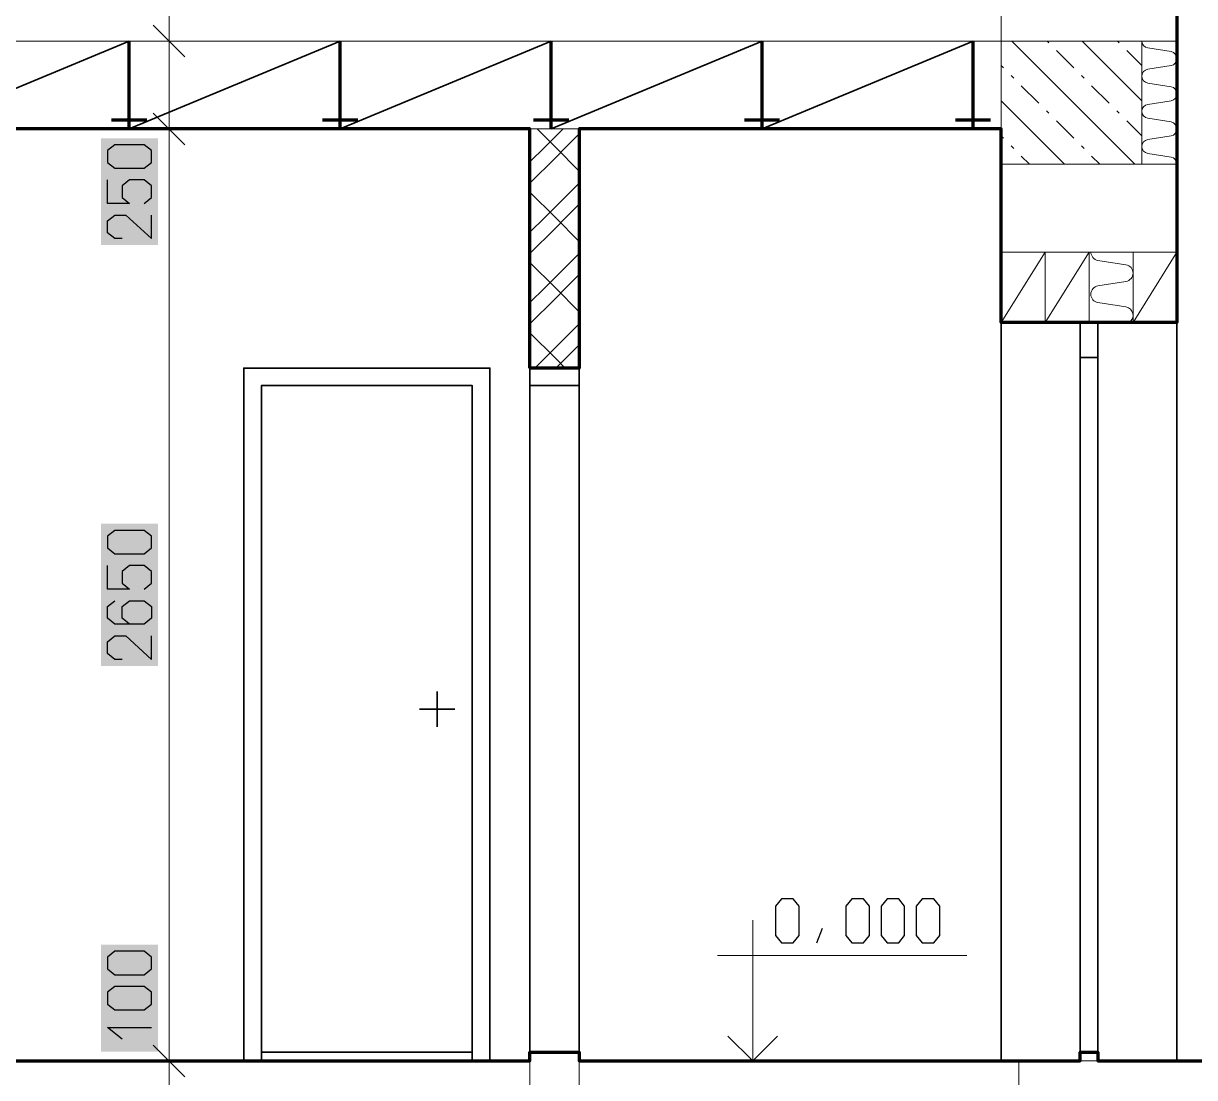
# Model space of a CAD drawing. Header units: millimetres. Extents: x 9557 to 76822, y 14597 to 67378.
# Drawn here: x 56977 to 60308, y 58292 to 61290 of the extents above; entities that cross this region are included whole.
import ezdxf

# ---------------------------------------------------------------- set-up
doc = ezdxf.new("R2010")
doc.units = ezdxf.units.MM
doc.layers.add('PDF_Geometry', color=7, linetype='Continuous')
doc.layers.add('PDF_Solid Fills', color=7, linetype='Continuous')

msp = doc.modelspace()

# ---------------------------------------------------------------- linework, layer by layer
at = {"layer": 'PDF_Geometry', "lineweight": 18}
for points in [[(57391.1, 64064.8), (57391.1, 63989.8), (57391.1, 61339.8), (57391.1, 61239.8), (57391.1, 60989.8), (57391.1, 58339.8), (57391.1, 58239.8), (57391.1, 57989.8), (57391.1, 55339.8), (57391.1, 55264.8)], [(59757.6, 61339.8), (59757.6, 60989.8)], [(57436.1, 61194.8), (57346.1, 61284.8)], [(55883.6, 61239.8), (59757.6, 61239.8), (60257.6, 61239.8)], [(57466.1, 61239.8), (57391.1, 61239.8), (57316.1, 61239.8)], [(60137.8, 60889.8), (60089.7, 60938), (59889.7, 61138), (59787.8, 61239.8)], [(59893.3, 61234.4), (59889.7, 61238), (59887.8, 61239.8)], [(60157.6, 61070), (60089.7, 61138), (59987.8, 61239.8)], [(60093.3, 61234.4), (60089.7, 61238), (60087.8, 61239.8)], [(59964.5, 61163.2), (59914.9, 61212.8)], [(60157.6, 61170), (60114.9, 61212.8)], [(59764.5, 61163.2), (59757.6, 61170)], [(59793.3, 61134.4), (59789.7, 61138), (59786.1, 61141.6)], [(59993.3, 61134.4), (59989.7, 61138), (59986.1, 61141.6)], [(59864.5, 61063.2), (59814.9, 61112.8)], [(60064.5, 61063.2), (60014.9, 61112.8)], [(59937.8, 60889.8), (59889.7, 60938), (59757.6, 61070)], [(57436.1, 60944.8), (57346.1, 61034.8)], [(59893.3, 61034.4), (59889.7, 61038), (59886.1, 61041.6)], [(60093.3, 61034.4), (60089.7, 61038), (60086.1, 61041.6)], [(57466.1, 60989.8), (57391.1, 60989.8), (57316.1, 60989.8)], [(58417.6, 60989.8), (58557.6, 60989.8)], [(58417.6, 60895.9), (58459.7, 60938), (58489.7, 60968), (58511.5, 60989.8)], [(58437.8, 60989.8), (58489.7, 60938), (58557.6, 60870)], [(59964.5, 60963.2), (59914.9, 61012.8)], [(60157.6, 60970), (60114.9, 61012.8)], [(58557.6, 60975.9), (58519.7, 60938), (58489.7, 60908), (58417.6, 60835.9)], [(59764.5, 60963.2), (59757.6, 60970)], [(59793.3, 60934.4), (59789.7, 60938), (59786.1, 60941.6)], [(59993.3, 60934.4), (59989.7, 60938), (59986.1, 60941.6)], [(59837.8, 60889.8), (59814.9, 60912.8)], [(60037.8, 60889.8), (60014.9, 60912.8)], [(58417.6, 60695.9), (58459.7, 60738), (58489.7, 60768), (58557.6, 60835.9)], [(58417.6, 60810), (58489.7, 60738), (58557.6, 60670)], [(58557.6, 60775.9), (58519.7, 60738), (58489.7, 60708), (58417.6, 60635.9)], [(58417.6, 60495.9), (58459.7, 60538), (58489.7, 60568), (58557.6, 60635.9)], [(60132.6, 60639.8), (60132.6, 60439.8), (60257.6, 60639.8), (59757.6, 60639.8)], [(60007.6, 60439.8), (60007.6, 60639.8), (59882.6, 60439.8), (59882.6, 60639.8), (59757.6, 60439.8)], [(58417.6, 60610), (58489.7, 60538), (58557.6, 60470)], [(58557.6, 60575.9), (58519.7, 60538), (58489.7, 60508), (58417.6, 60435.9)], [(58431.5, 60309.8), (58459.7, 60338), (58489.7, 60368), (58557.6, 60435.9)], [(58417.6, 60410), (58489.7, 60338), (58517.8, 60309.8)], [(58557.6, 60375.9), (58519.7, 60338), (58491.5, 60309.8)], [(59050.9, 58339.8), (59050.9, 58739.8)], [(58950.9, 58639.8), (59659.7, 58639.8)], [(58980.2, 58410.5), (59050.9, 58339.8), (59121.6, 58410.5)], [(57436.1, 58294.8), (57346.1, 58384.8)], [(57466.1, 58339.8), (57391.1, 58339.8), (57316.1, 58339.8)], [(58417.6, 58339.8), (58417.6, 58239.8)], [(58557.6, 58339.8), (58557.6, 58239.8)], [(59807.6, 58339.8), (59807.6, 57989.8)], [(60032.6, 58339.8), (59982.6, 58339.8)]]:
    msp.add_lwpolyline(points, dxfattribs=at)
at = {"layer": 'PDF_Geometry', "lineweight": 70}
msp.add_lwpolyline([(58417.6, 60309.8), (58417.6, 60989.8), (55883.6, 60989.8), (55883.6, 61339.8), (59757.6, 61339.8), (59757.6, 62239.8), (59757.6, 62489.8), (60257.6, 62489.8), (60257.6, 62239.8), (60257.6, 60439.8), (59757.6, 60439.8), (59757.6, 60989.8), (58557.6, 60989.8), (58557.6, 60309.8)], close=True, dxfattribs=at)
at = {"layer": 'PDF_Geometry', "lineweight": 35}
for points in [[(57277.6, 61239.8), (56677.6, 60989.8)], [(57877.6, 61239.8), (57277.6, 60989.8)], [(58477.6, 61239.8), (57877.6, 60989.8)], [(59077.6, 61239.8), (58477.6, 60989.8)], [(59677.6, 61239.8), (59077.6, 60989.8)], [(59757.6, 60439.8), (59757.6, 58339.8)], [(59982.6, 60439.8), (59982.6, 58364.8)], [(60032.6, 60439.8), (60032.6, 58364.8)], [(60257.6, 60439.8), (60257.6, 58339.8)], [(59982.6, 60339.8), (60032.6, 60339.8)], [(57603.6, 58339.8), (57603.6, 60309.8), (58303.6, 60309.8), (58303.6, 58339.8)], [(58417.6, 60309.8), (58417.6, 58364.8)], [(58557.6, 60309.8), (58557.6, 58364.8)], [(57653.6, 58339.8), (57653.6, 60259.8), (58253.6, 60259.8), (58253.6, 58339.8)], [(58417.6, 60259.8), (58557.6, 60259.8)], [(58153.6, 59289.8), (58153.6, 59389.8)], [(58203.6, 59339.8), (58103.6, 59339.8)], [(57653.6, 58364.8), (58253.6, 58364.8)]]:
    msp.add_lwpolyline(points, dxfattribs=at)
at = {"layer": 'PDF_Geometry', "lineweight": 70}
for points in [[(57277.6, 60989.8), (57277.6, 61239.8)], [(57877.6, 60989.8), (57877.6, 61239.8)], [(58477.6, 60989.8), (58477.6, 61239.8)], [(59077.6, 60989.8), (59077.6, 61239.8)], [(59677.6, 60989.8), (59677.6, 61239.8)], [(57327.6, 61014.8), (57227.6, 61014.8)], [(57927.6, 61014.8), (57827.6, 61014.8)], [(58527.6, 61014.8), (58427.6, 61014.8)], [(59127.6, 61014.8), (59027.6, 61014.8)], [(59727.6, 61014.8), (59627.6, 61014.8)], [(55883.6, 58339.8), (58417.6, 58339.8), (58417.6, 58364.8), (58557.6, 58364.8), (58557.6, 58339.8), (59757.6, 58339.8), (59982.6, 58339.8), (59982.6, 58364.8), (60032.6, 58364.8), (60032.6, 58339.8), (60257.6, 58339.8), (61527.6, 58339.8)]]:
    msp.add_lwpolyline(points, dxfattribs=at)
at = {"layer": 'PDF_Geometry', "lineweight": 18}
for points in [[(60157.6, 61139.8, -0.368925), (60174.5, 61159.6), (60240.7, 61170, 0.85407), (60240.7, 61209.6), (60174.5, 61220, -0.368893), (60157.6, 61239.8), (60157.6, 60889.8)], [(59757.6, 60889.8), (60257.6, 60889.8, 0.368925), (60240.7, 60909.6), (60174.5, 60920, -0.368893), (60157.6, 60939.8, -0.368884), (60174.5, 60959.6), (60240.7, 60970, 0.854055), (60240.7, 61009.6), (60174.5, 61020, -0.368925), (60157.6, 61039.8, -0.368893), (60174.5, 61059.6), (60240.7, 61070, 0.854077), (60240.7, 61109.6), (60174.5, 61120, -0.368893), (60157.6, 61139.8)], [(60121.9, 60439.8, 0.683746), (60112.3, 60483.6), (60032.8, 60496.1, -0.368946), (60012.6, 60519.8, -0.368912), (60032.9, 60543.6), (60112.3, 60556.1, 0.854093), (60112.3, 60603.6), (60032.9, 60616, -0.368919), (60012.6, 60639.8)]]:
    msp.add_lwpolyline(points, format="xyb", dxfattribs=at)
at = {"layer": 'PDF_Geometry', "lineweight": 25}
for points in [[(57216.1, 60894.8), (57236.9, 60878.1), (57320.2, 60878.1), (57341.1, 60894.8), (57341.1, 60928.1), (57320.2, 60944.8), (57236.9, 60944.8), (57216.1, 60928.1)], [(57216.1, 59798.2), (57236.9, 59781.5), (57320.2, 59781.5), (57341.1, 59798.2), (57341.1, 59831.5), (57320.2, 59848.2), (57236.9, 59848.2), (57216.1, 59831.5)], [(59132.9, 58800.1), (59116.2, 58779.3), (59116.2, 58696), (59132.9, 58675.1), (59166.2, 58675.1), (59182.9, 58696), (59182.9, 58779.3), (59166.2, 58800.1)], [(59332.9, 58800.1), (59316.2, 58779.3), (59316.2, 58696), (59332.9, 58675.1), (59366.2, 58675.1), (59382.9, 58696), (59382.9, 58779.3), (59366.2, 58800.1)], [(59432.9, 58800.1), (59416.2, 58779.3), (59416.2, 58696), (59432.9, 58675.1), (59466.2, 58675.1), (59482.9, 58696), (59482.9, 58779.3), (59466.2, 58800.1)], [(59532.9, 58800.1), (59516.2, 58779.3), (59516.2, 58696), (59532.9, 58675.1), (59566.2, 58675.1), (59582.9, 58696), (59582.9, 58779.3), (59566.2, 58800.1)], [(57216.1, 58601.5), (57236.9, 58584.8), (57320.2, 58584.8), (57341.1, 58601.5), (57341.1, 58634.8), (57320.2, 58651.5), (57236.9, 58651.5), (57216.1, 58634.8)], [(57216.1, 58501.5), (57236.9, 58484.8), (57320.2, 58484.8), (57341.1, 58501.5), (57341.1, 58534.8), (57320.2, 58551.5), (57236.9, 58551.5), (57216.1, 58534.8)]]:
    msp.add_lwpolyline(points, close=True, dxfattribs=at)
for points in [[(57320.2, 60778.1), (57341.1, 60794.8), (57341.1, 60828.1), (57320.2, 60844.8), (57278.6, 60844.8), (57257.7, 60828.1), (57257.7, 60794.8), (57278.6, 60778.1), (57216.1, 60778.1), (57216.1, 60844.8)], [(57257.7, 60678.1), (57236.9, 60678.1), (57216.1, 60694.8), (57216.1, 60728.1), (57236.9, 60744.8), (57268.2, 60744.8), (57341.1, 60678.1), (57341.1, 60744.8)], [(57320.2, 59681.5), (57341.1, 59698.2), (57341.1, 59731.5), (57320.2, 59748.2), (57278.6, 59748.2), (57257.7, 59731.5), (57257.7, 59698.2), (57278.6, 59681.5), (57216.1, 59681.5), (57216.1, 59748.2)], [(57278.6, 59581.5), (57257.7, 59598.2), (57257.7, 59631.5), (57278.6, 59648.2), (57320.2, 59648.2), (57341.1, 59631.5), (57341.1, 59598.2), (57320.2, 59581.5), (57236.9, 59581.5), (57216.1, 59598.2), (57216.1, 59631.5), (57236.9, 59648.2)], [(57257.7, 59481.5), (57236.9, 59481.5), (57216.1, 59498.2), (57216.1, 59531.5), (57236.9, 59548.2), (57268.2, 59548.2), (57341.1, 59481.5), (57341.1, 59548.2)], [(59232.9, 58675.1), (59249.5, 58716.8)], [(57257.7, 58401.5), (57216.1, 58434.8), (57341.1, 58434.8)]]:
    msp.add_lwpolyline(points, dxfattribs=at)
at = {"layer": 'PDF_Solid Fills', "color": 7, "lineweight": 18, "true_color": 0xffffff, "transparency": 33554559}
for points in [[(57359.8, 60659.4), (57359.8, 60963.5), (57197.3, 60659.4), (57197.3, 60963.5)], [(57359.8, 59462.7), (57359.8, 59866.9), (57197.3, 59462.7), (57197.3, 59866.9)], [(57359.8, 58366), (57359.8, 58670.2), (57197.3, 58366), (57197.3, 58670.2)]]:
    msp.add_solid(points, dxfattribs=at)

doc.saveas('drawing.dxf')
